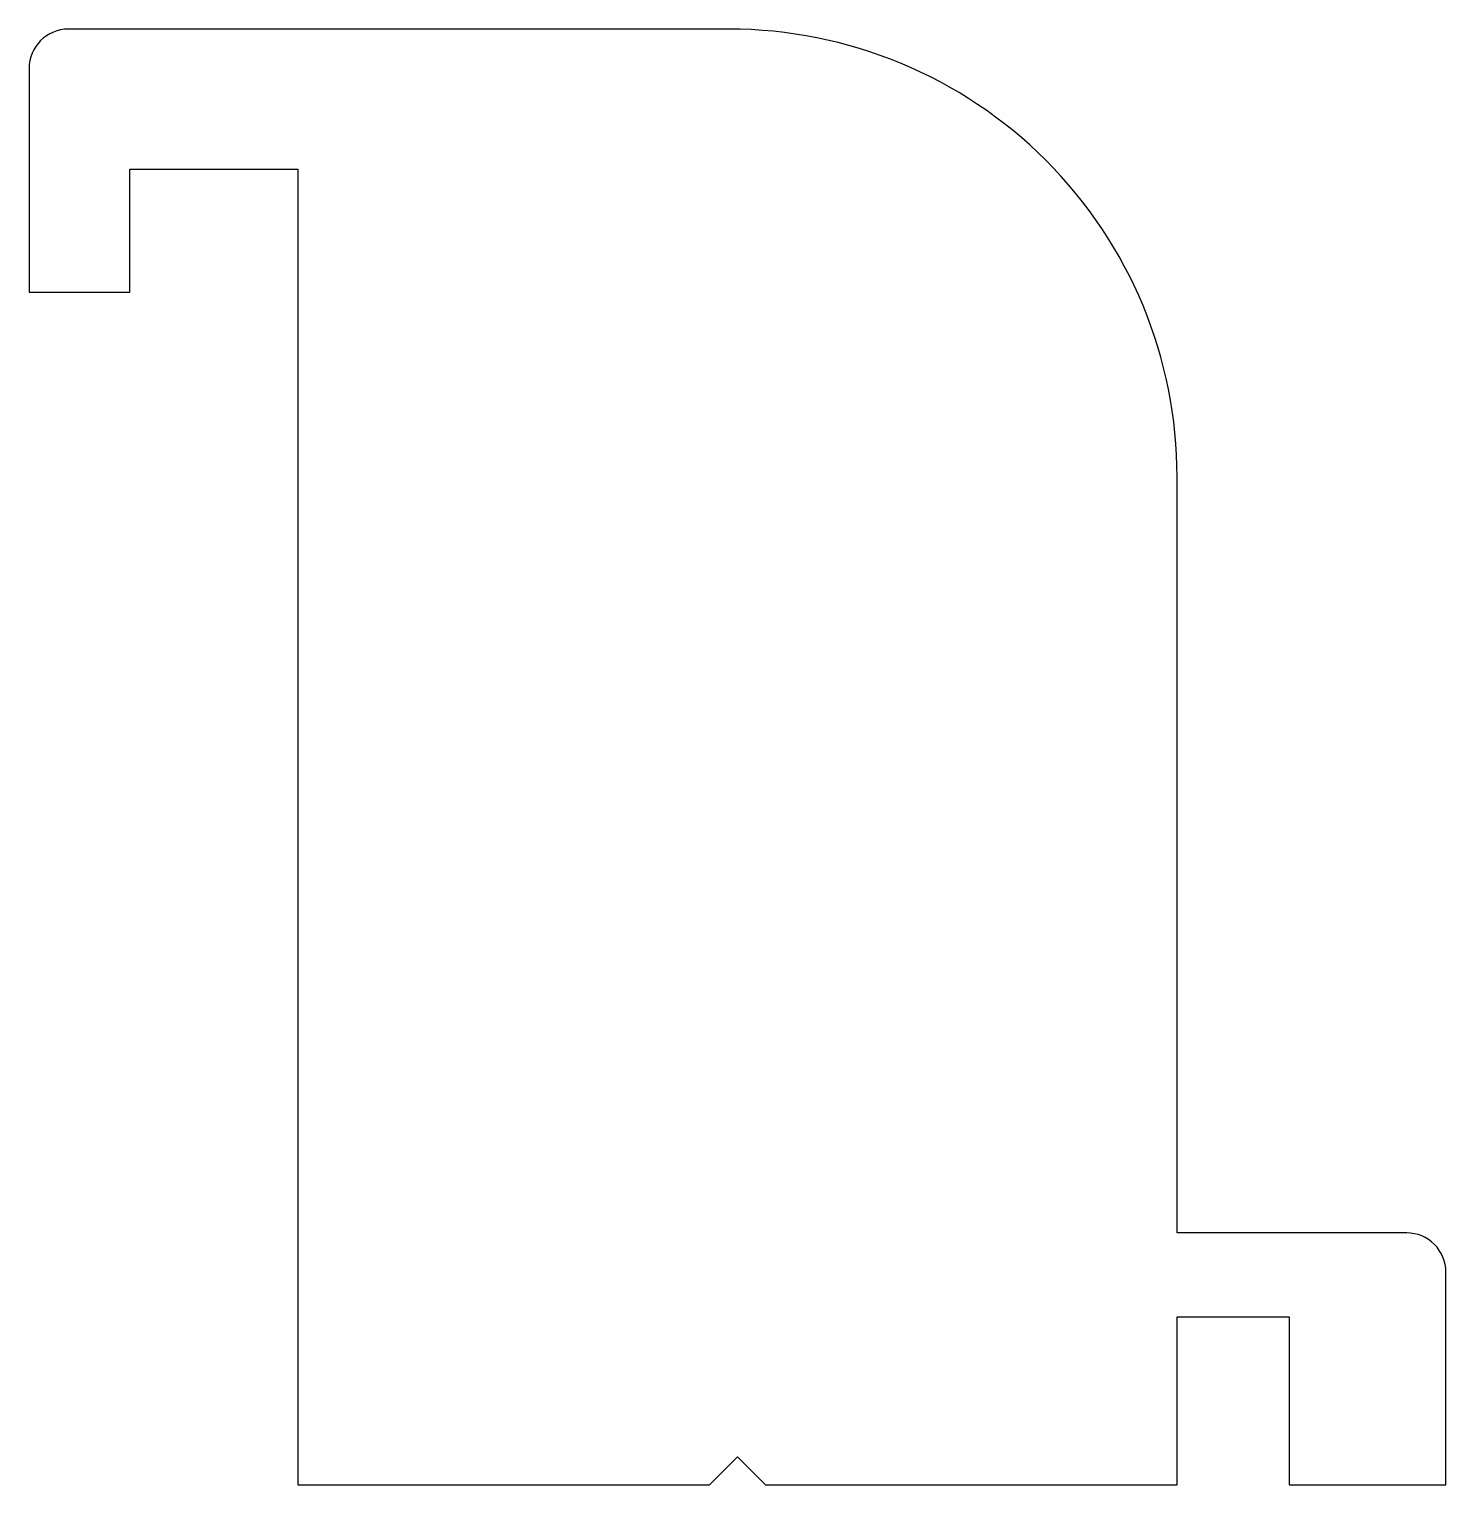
# Model space of a CAD drawing. Extents: x 249.4 to 274.7, y 236.2 to 262.2.
import ezdxf

# ---------------------------------------------------------------- set-up
doc = ezdxf.new("R2010")
doc.units = 0
doc.layers.add('ANA', color=220, linetype='CONTINUOUS')

msp = doc.modelspace()

# ---------------------------------------------------------------- linework, layer by layer
at = {"layer": 'ANA'}
msp.add_line((251.185, 257.536), (251.185, 257.536), dxfattribs=at)
msp.add_lwpolyline([(261.535, 236.236), (262.035, 236.736), (262.535, 236.236), (269.885, 236.236), (269.885, 239.236), (271.885, 239.236), (271.885, 236.236), (274.685, 236.236), (274.685, 240.036, 0.414214), (273.985, 240.736), (269.885, 240.736), (269.885, 254.236, 0.414214), (261.885, 262.236), (250.085, 262.236, 0.414214), (249.385, 261.536), (249.385, 257.536), (251.185, 257.536), (251.185, 259.736), (254.185, 259.736), (254.185, 236.236)], format="xyb", close=True, dxfattribs=at)

doc.saveas('drawing.dxf')
